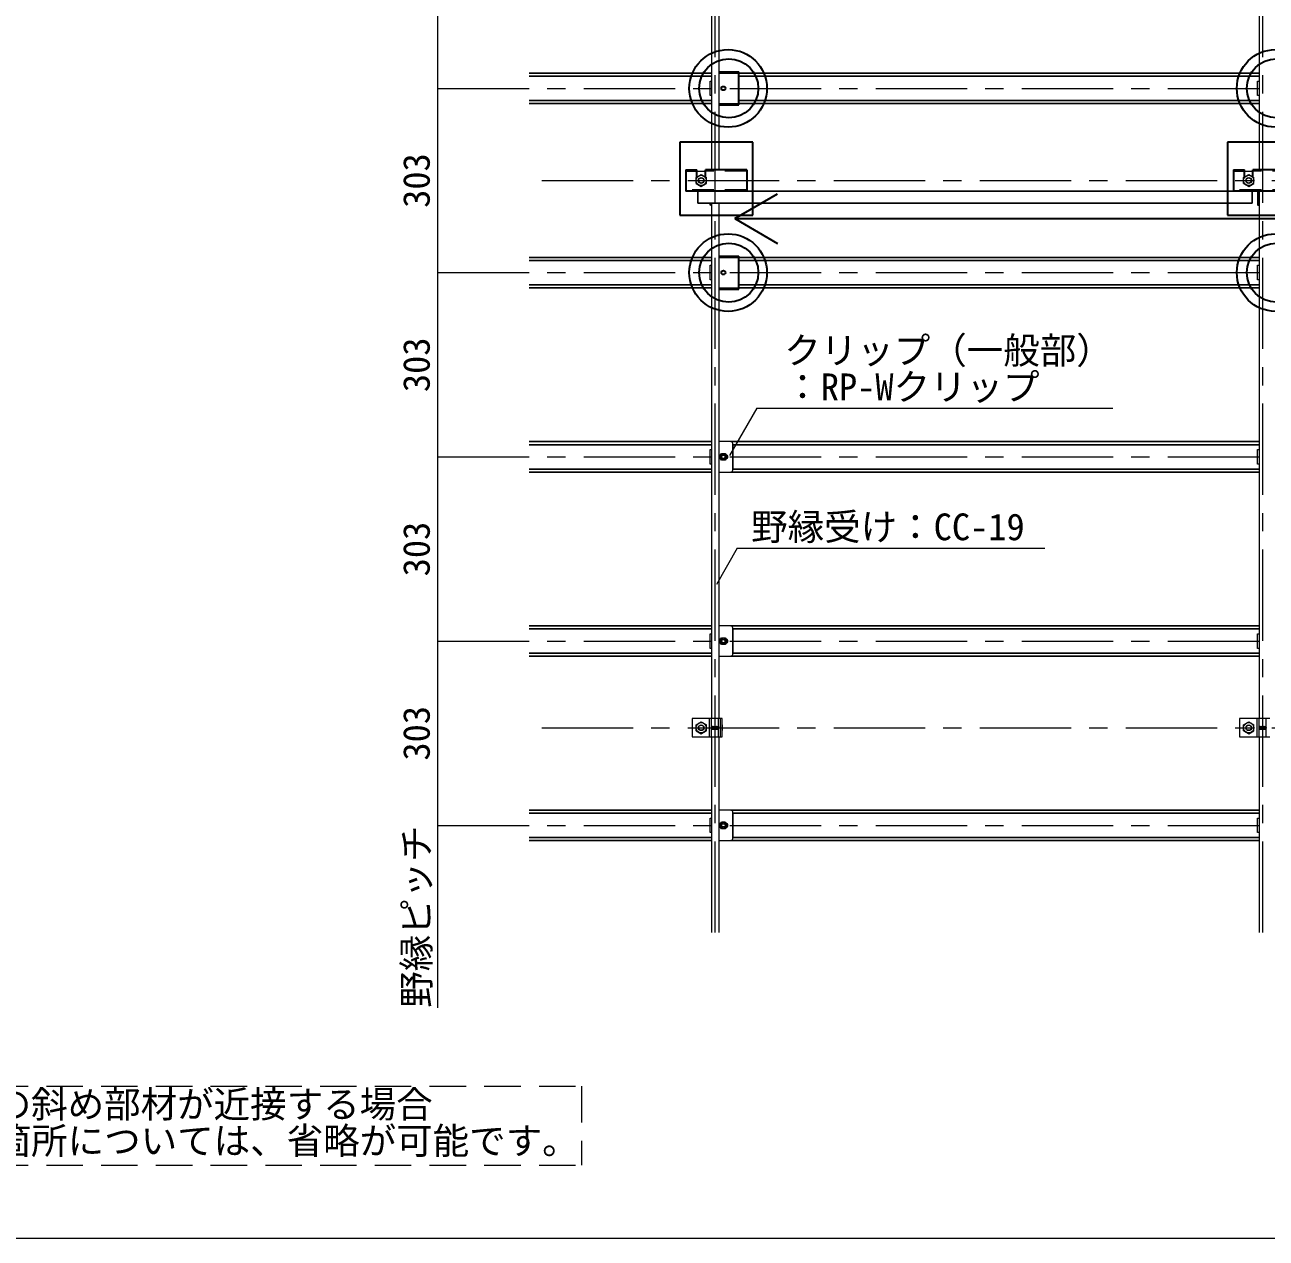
# Model space of a CAD drawing. Units: millimetres at full size, sheet at 1:30; details may follow other scales. Extents: x -5790 to 5910, y -4184 to 4114.
# Drawn here: x -1902 to 139, y 184 to 2179 of the extents above; entities that cross this region are included whole.
import ezdxf
from ezdxf.enums import TextEntityAlignment as Align

# ---------------------------------------------------------------- set-up
doc = ezdxf.new("R2010")
doc.units = ezdxf.units.MM
doc.header["$LTSCALE"] = 30
for name, pattern in [('CHAIN1', [8, 5, -1, 1, -1]), ('DASHED1', [1.8, 1.2, -0.6]), ('DASHED2', [3, 2, -1])]:
    doc.linetypes.add(name, pattern=pattern)
for name, color, linetype, lineweight in [('4-0_中心線', 4, 'CHAIN1', 9), ('4-1_吊り材', 7, 'Continuous', 18), ('4-2_野縁受け', 3, 'Continuous', 18), ('4-3_野縁', 2, 'Continuous', 25), ('4-4_斜め部材', 6, 'Continuous', 35), ('4-5_寸法', 4, 'Continuous', 9), ('4-6_文字', 7, 'Continuous', 18), ('4-7_金具', 6, 'Continuous', 35), ('4-A_クリップ', 7, 'Continuous', 18), ('4-B_ビス', 7, 'Continuous', 18), ('F-2', 3, 'Continuous', 18)]:
    doc.layers.add(name, color=color, linetype=linetype, lineweight=lineweight)
doc.styles.add('ＭＳ ゴシック', font='')
doc.styles.get('ＭＳ ゴシック').set_extended_font_data('MS Gothic')

msp = doc.modelspace()

# ---------------------------------------------------------------- linework, layer by layer
at = {"layer": '4-0_中心線'}
for p, q in [((-766.8, 686.31), (-766.8, 3310.31)), ((133.2, 686.31), (133.2, 3310.31)), ((-1222.8, 2074.81), (1318.2, 2074.81)), ((-1051.8, 1923.31), (1489.2, 1923.31)), ((-1222.8, 1771.81), (1318.2, 1771.81)), ((-1222.8, 1468.81), (1318.2, 1468.81)), ((-1222.8, 1165.81), (1318.2, 1165.81)), ((-1051.8, 1023.31), (1489.2, 1023.31)), ((-1222.8, 862.81), (1318.2, 862.81))]:
    msp.add_line(p, q, dxfattribs=at)
at = {"layer": '4-1_吊り材'}
for p, q in [((-798.3, 1918.4), (-789.8, 1913.5)), ((-782.8, 1938.31), (-796.8, 1938.31)), ((-789.8, 1913.5), (-781.3, 1918.4)), ((-781.3, 1918.4), (-781.3, 1928.22)), ((101.7, 1918.4), (110.2, 1913.5)), ((117.2, 1938.31), (103.2, 1938.31)), ((110.2, 1913.5), (118.7, 1918.4)), ((118.7, 1918.4), (118.7, 1928.22)), ((-781.3, 1018.4), (-781.3, 1028.22)), ((-772.8, 1008.31), (-772.8, 1038.31)), ((-761.3, 1008.31), (-761.3, 1038.31)), ((-758.05, 1008.31), (-758.05, 1038.31)), ((-755.14, 1008.31), (-755.14, 1038.31)), ((118.7, 1018.4), (118.7, 1028.22)), ((127.2, 1008.31), (127.2, 1038.31)), ((138.7, 1008.31), (138.7, 1038.31)), ((-804.8, 1008.31), (-755.14, 1008.31)), ((-798.3, 1018.4), (-789.8, 1013.5)), ((-789.8, 1013.5), (-781.3, 1018.4)), ((95.2, 1008.31), (144.86, 1008.31)), ((101.7, 1018.4), (110.2, 1013.5)), ((110.2, 1013.5), (118.7, 1018.4))]:
    msp.add_line(p, q, dxfattribs=at)
at = {"layer": '4-1_吊り材', "linetype": 'DASHED2'}
for p, q in [((-776, 1008.31), (-776, 1038.31)), ((124, 1008.31), (124, 1038.31))]:
    msp.add_line(p, q, dxfattribs=at)
at = {"layer": '4-1_吊り材'}
for points in [[(-798.3, 1918.4), (-798.3, 1928.22), (-789.8, 1933.13), (-781.3, 1928.22)], [(101.7, 1918.4), (101.7, 1928.22), (110.2, 1933.13), (118.7, 1928.22)], [(-755.14, 1038.31), (-804.8, 1038.31), (-804.8, 1008.31)], [(-798.3, 1018.4), (-798.3, 1028.22), (-789.8, 1033.13), (-781.3, 1028.22)], [(144.86, 1038.31), (95.2, 1038.31), (95.2, 1008.31)], [(101.7, 1018.4), (101.7, 1028.22), (110.2, 1033.13), (118.7, 1028.22)]]:
    msp.add_lwpolyline(points, dxfattribs=at)
for centre, radius in [((-789.8, 1923.31), 8.5), ((-789.8, 1923.31), 4.76), ((110.2, 1923.31), 8.5), ((110.2, 1923.31), 4.76), ((-789.8, 1023.31), 8.5), ((-789.8, 1023.31), 4.76), ((110.2, 1023.31), 8.5), ((110.2, 1023.31), 4.76)]:
    msp.add_circle(centre, radius, dxfattribs=at)
at = {"layer": '4-1_吊り材', "linetype": 'DASHED1'}
for centre in [(-789.8, 1923.31), (110.2, 1923.31), (-789.8, 1023.31), (110.2, 1023.31)]:
    msp.add_circle(centre, 4.25, dxfattribs=at)
at = {"layer": '4-2_野縁受け'}
for p, q in [((-772.8, 2808.31), (-772.8, 1940.81)), ((-760.8, 2808.31), (-760.8, 1940.81)), ((127.2, 2808.31), (127.2, 1940.81)), ((127.2, 1905.81), (127.2, 1038.31)), ((-772.8, 1885.81), (-772.8, 1038.31)), ((-760.8, 1885.81), (-760.8, 1038.31)), ((-772.8, 1008.31), (-772.8, 686.31)), ((-760.8, 1008.31), (-760.8, 686.31)), ((127.2, 1008.31), (127.2, 686.31))]:
    msp.add_line(p, q, dxfattribs=at)
at = {"layer": '4-3_野縁'}
for p, q in [((-1072.8, 2099.81), (-772.8, 2099.81)), ((-1072.8, 2094.81), (-772.8, 2094.81)), ((-728.04, 2099.81), (127.2, 2099.81)), ((-728.04, 2094.81), (127.2, 2094.81)), ((-1072.8, 2054.81), (-772.8, 2054.81)), ((-1072.8, 2049.81), (-772.8, 2049.81)), ((-728.04, 2054.81), (127.2, 2054.81)), ((-728.04, 2049.81), (127.2, 2049.81)), ((-1072.8, 1796.81), (-772.8, 1796.81)), ((-728.04, 1796.81), (127.2, 1796.81)), ((-1072.8, 1791.81), (-772.8, 1791.81)), ((-728.04, 1791.81), (127.2, 1791.81)), ((-1072.8, 1751.81), (-772.8, 1751.81)), ((-1072.8, 1746.81), (-772.8, 1746.81)), ((-728.04, 1751.81), (127.2, 1751.81)), ((-728.04, 1746.81), (127.2, 1746.81)), ((-1072.8, 1493.81), (-772.8, 1493.81)), ((-740.8, 1493.81), (127.2, 1493.81)), ((-1072.8, 1488.81), (-772.8, 1488.81)), ((-737.8, 1488.81), (127.2, 1488.81)), ((-1072.8, 1448.81), (-772.8, 1448.81)), ((-1072.8, 1443.81), (-772.8, 1443.81)), ((-740.8, 1443.81), (127.2, 1443.81)), ((-737.8, 1448.81), (127.2, 1448.81)), ((-1072.8, 1190.81), (-772.8, 1190.81)), ((-1072.8, 1185.81), (-772.8, 1185.81)), ((-740.8, 1190.81), (127.2, 1190.81)), ((-737.8, 1185.81), (127.2, 1185.81)), ((-1072.8, 1145.81), (-772.8, 1145.81)), ((-737.8, 1145.81), (127.2, 1145.81)), ((-1072.8, 1140.81), (-772.8, 1140.81)), ((-740.8, 1140.81), (127.2, 1140.81)), ((-1072.8, 887.81), (-772.8, 887.81)), ((-1072.8, 882.81), (-772.8, 882.81)), ((-740.8, 887.81), (127.2, 887.81)), ((-737.8, 882.81), (127.2, 882.81)), ((-1072.8, 842.81), (-772.8, 842.81)), ((-1072.8, 837.81), (-772.8, 837.81)), ((-740.8, 837.81), (127.2, 837.81)), ((-737.8, 842.81), (127.2, 842.81))]:
    msp.add_line(p, q, dxfattribs=at)
at = {"layer": '4-4_斜め部材', "color": 2, "lineweight": 25}
for p, q in [((-795.3, 1905.81), (115.7, 1905.81)), ((-795.3, 1905.81), (-795.3, 1885.81)), ((115.7, 1905.81), (115.7, 1885.81)), ((-795.3, 1885.81), (115.7, 1885.81))]:
    msp.add_line(p, q, dxfattribs=at)
at = {"layer": '4-4_斜め部材'}
for q in [(-664.14, 1901.29), (1037.62, 1860.53), (-664.38, 1819.9)]:
    msp.add_line((-734.74, 1860.53), q, dxfattribs=at)
at = {"layer": '4-5_寸法'}
msp.add_line((-1222.8, 562.81), (-1222.8, 1165.81), dxfattribs=at)
msp.add_lwpolyline([(-1222.8, 1165.81), (-1222.8, 1468.81), (-1222.8, 1771.81), (-1222.8, 2074.81), (-1222.8, 2377.81)], dxfattribs=at)
at = {"layer": '4-6_文字'}
for p, q in [((-698.16, 1548.73), (-743.04, 1470.99)), ((-698.16, 1548.73), (-113.25, 1548.73)), ((-730.52, 1318.49), (-764.83, 1259.06)), ((-730.52, 1318.49), (-224.91, 1318.49))]:
    msp.add_line(p, q, dxfattribs=at)
at = {"layer": '4-6_文字', "linetype": 'DASHED2'}
for p, q in [((-2676.29, 433.86), (-986.29, 433.86)), ((-986.29, 433.86), (-986.29, 303.86)), ((-2676.29, 303.86), (-986.29, 303.86))]:
    msp.add_line(p, q, dxfattribs=at)
at = {"layer": '4-7_金具'}
for p, q in [((-760.8, 2101.81), (-728.04, 2101.81)), ((-728.04, 2047.81), (-728.04, 2101.81)), ((-760.8, 2047.81), (-728.04, 2047.81)), ((-824.8, 1986.53), (-824.8, 1866.53)), ((-704.8, 1986.53), (-824.8, 1986.53)), ((-704.8, 1866.53), (-704.8, 1986.53)), ((75.2, 1986.53), (75.2, 1866.53)), ((195.2, 1986.53), (75.2, 1986.53)), ((-814.8, 1940.81), (-814.8, 1905.81)), ((-814.8, 1940.81), (-796.8, 1940.81)), ((-796.8, 1929.43), (-796.8, 1940.81)), ((-714.8, 1940.81), (-782.8, 1940.81)), ((-782.8, 1928.74), (-782.8, 1940.81)), ((-714.8, 1940.81), (-714.8, 1905.81)), ((85.2, 1940.81), (85.2, 1905.81)), ((85.2, 1940.81), (103.2, 1940.81)), ((103.2, 1929.43), (103.2, 1940.81)), ((185.2, 1940.81), (117.2, 1940.81)), ((117.2, 1928.74), (117.2, 1940.81)), ((-714.8, 1905.81), (-814.8, 1905.81)), ((185.2, 1905.81), (85.2, 1905.81)), ((127.2, 1882.81), (127.2, 1905.81)), ((-774.4, 1882.81), (-774.4, 1885.81)), ((-772.8, 1882.81), (-774.4, 1882.81)), ((-772.8, 1882.81), (-772.8, 1885.81)), ((-824.8, 1866.53), (-704.8, 1866.53)), ((-760.8, 1798.81), (-728.04, 1798.81)), ((-728.04, 1744.81), (-728.04, 1798.81)), ((-760.8, 1744.81), (-728.04, 1744.81))]:
    msp.add_line(p, q, dxfattribs=at)
at = {"layer": '4-7_金具', "linetype": 'DASHED1'}
for p, q in [((-760.8, 2100.21), (-728.04, 2100.21)), ((-760.8, 2049.41), (-728.04, 2049.41)), ((-814.8, 1939.21), (-796.8, 1939.21)), ((-714.8, 1939.21), (-782.8, 1939.21)), ((85.2, 1939.21), (103.2, 1939.21)), ((185.2, 1939.21), (117.2, 1939.21)), ((-714.8, 1907.41), (-814.8, 1907.41)), ((185.2, 1907.41), (85.2, 1907.41)), ((-760.8, 1797.21), (-728.04, 1797.21)), ((-760.8, 1746.41), (-728.04, 1746.41))]:
    msp.add_line(p, q, dxfattribs=at)
at = {"layer": '4-7_金具'}
for points in [[(75.2, 1866.53), (195.2, 1866.53), (195.2, 1986.53)], [(127.2, 1882.81), (125.6, 1882.81), (125.6, 1905.81)]]:
    msp.add_lwpolyline(points, dxfattribs=at)
for centre, radius in [((-745.51, 2074.81), 63.79), ((-744.42, 2074.81), 48.52), ((154.49, 2074.81), 63.79), ((155.58, 2074.81), 48.52), ((-753.3, 2074.81), 3.25), ((-745.51, 1771.81), 63.79), ((-744.42, 1771.81), 48.52), ((154.49, 1771.81), 63.79), ((155.58, 1771.81), 48.52), ((-753.3, 1771.81), 3.25)]:
    msp.add_circle(centre, radius, dxfattribs=at)
at = {"layer": '4-A_クリップ'}
for p, q in [((-772.8, 2062.82), (-775.1, 2062.82)), ((127.2, 2062.82), (124.9, 2062.82)), ((-772.8, 1759.82), (-775.1, 1759.82)), ((127.2, 1759.82), (124.9, 1759.82)), ((-740.8, 1493.81), (-760.8, 1493.81)), ((-737.8, 1446.81), (-737.8, 1490.81)), ((-737.8, 1489.53), (-737.8, 1448.09)), ((-772.8, 1456.82), (-775.1, 1456.82)), ((127.2, 1456.82), (124.9, 1456.82)), ((-760.8, 1443.81), (-740.8, 1443.81)), ((-740.8, 1190.81), (-760.8, 1190.81)), ((-737.8, 1143.81), (-737.8, 1187.81)), ((-737.8, 1186.53), (-737.8, 1145.09)), ((-772.8, 1153.82), (-775.1, 1153.82)), ((127.2, 1153.82), (124.9, 1153.82)), ((-760.8, 1140.81), (-740.8, 1140.81)), ((-740.8, 887.81), (-760.8, 887.81)), ((-737.8, 840.81), (-737.8, 884.81)), ((-737.8, 883.53), (-737.8, 842.09)), ((-772.8, 850.82), (-775.1, 850.82)), ((-760.8, 837.81), (-740.8, 837.81)), ((127.2, 850.82), (124.9, 850.82))]:
    msp.add_line(p, q, dxfattribs=at)
for points in [[(-775.1, 2062.82), (-775.1, 2086.82), (-772.8, 2086.82)], [(124.9, 2062.82), (124.9, 2086.82), (127.2, 2086.82)], [(-775.1, 1759.82), (-775.1, 1783.82), (-772.8, 1783.82)], [(124.9, 1759.82), (124.9, 1783.82), (127.2, 1783.82)], [(-775.1, 1456.82), (-775.1, 1480.82), (-772.8, 1480.82)], [(124.9, 1456.82), (124.9, 1480.82), (127.2, 1480.82)], [(-775.1, 1153.82), (-775.1, 1177.82), (-772.8, 1177.82)], [(124.9, 1153.82), (124.9, 1177.82), (127.2, 1177.82)], [(-775.1, 850.82), (-775.1, 874.82), (-772.8, 874.82)], [(124.9, 850.82), (124.9, 874.82), (127.2, 874.82)]]:
    msp.add_lwpolyline(points, dxfattribs=at)
for centre, radius, start, end in [((-740.8, 1490.81), 3, 0, 90), ((-757.55, 1468.81), 3.25, 94.04304, 265.95748), ((-749.05, 1468.81), 3.25, 274.042, 85.95748), ((-740.8, 1446.81), 3, 270, 0), ((-740.8, 1187.81), 3, 0, 90), ((-757.55, 1165.81), 3.25, 94.04304, 265.95748), ((-749.05, 1165.81), 3.25, 274.042, 85.95748), ((-740.8, 1143.81), 3, 270, 0), ((-740.8, 884.81), 3, 0, 90), ((-757.55, 862.81), 3.25, 94.04304, 265.95748), ((-749.05, 862.81), 3.25, 274.042, 85.95748), ((-740.8, 840.81), 3, 270, 0)]:
    msp.add_arc(centre, radius, start, end, dxfattribs=at)
at = {"layer": '4-B_ビス'}
for p, q in [((-772.8, 1025.55), (-772.73, 1025.49)), ((-772.8, 1020.86), (-772.73, 1020.8)), ((-772.73, 1025.49), (-772.42, 1021.11)), ((-772.73, 1020.8), (-772.42, 1021.11)), ((-772.42, 1025.49), (-772.11, 1021.11)), ((-771.8, 1025.49), (-771.48, 1021.11)), ((-771.8, 1025.49), (-771.48, 1025.49)), ((-771.48, 1025.49), (-771.17, 1025.8)), ((-771.48, 1025.49), (-771.17, 1021.11)), ((-771.48, 1021.11), (-771.17, 1021.11)), ((-771.17, 1025.8), (-770.86, 1025.49)), ((-770.86, 1025.49), (-770.55, 1021.11)), ((-770.55, 1025.49), (-770.23, 1021.11)), ((-769.92, 1025.49), (-769.61, 1021.11)), ((-769.61, 1025.49), (-769.3, 1021.11)), ((-768.98, 1025.49), (-768.67, 1021.11)), ((-768.67, 1025.49), (-768.36, 1021.11)), ((-768.05, 1025.49), (-767.73, 1021.11)), ((-767.73, 1025.49), (-767.42, 1021.11)), ((-767.11, 1025.49), (-766.8, 1021.11)), ((-766.8, 1025.49), (-766.48, 1021.11)), ((-766.17, 1025.49), (-765.86, 1021.11)), ((-765.86, 1025.49), (-765.55, 1021.11)), ((-765.23, 1025.49), (-764.92, 1021.11)), ((-765.23, 1025.49), (-764.92, 1025.49)), ((-764.92, 1025.49), (-764.61, 1025.8)), ((-764.92, 1025.49), (-764.61, 1021.11)), ((-764.92, 1021.11), (-764.61, 1021.11)), ((-764.61, 1025.8), (-764.3, 1025.49)), ((-764.3, 1025.49), (-763.98, 1021.11)), ((-763.98, 1025.49), (-763.67, 1021.11)), ((-763.36, 1025.49), (-763.05, 1021.11)), ((-763.05, 1025.49), (-762.73, 1021.11)), ((-762.42, 1025.49), (-762.11, 1021.11)), ((-762.11, 1025.49), (-761.8, 1021.11)), ((-761.48, 1025.49), (-761.3, 1025.49)), ((-761.48, 1025.49), (-761.3, 1022.88)), ((-761.48, 1020.8), (-761.3, 1020.99)), ((-754.55, 1019.83), (-754.55, 1026.76)), ((127.2, 1025.55), (127.27, 1025.49)), ((127.2, 1020.86), (127.27, 1020.8)), ((127.27, 1025.49), (127.58, 1021.11)), ((127.27, 1020.8), (127.58, 1021.11)), ((127.58, 1025.49), (127.89, 1021.11)), ((128.2, 1025.49), (128.52, 1021.11)), ((128.2, 1025.49), (128.52, 1025.49)), ((128.52, 1025.49), (128.83, 1025.8)), ((128.52, 1025.49), (128.83, 1021.11)), ((128.52, 1021.11), (128.83, 1021.11)), ((128.83, 1025.8), (129.14, 1025.49)), ((129.14, 1025.49), (129.45, 1021.11)), ((129.45, 1025.49), (129.77, 1021.11)), ((130.08, 1025.49), (130.39, 1021.11)), ((130.39, 1025.49), (130.7, 1021.11)), ((131.02, 1025.49), (131.33, 1021.11)), ((131.33, 1025.49), (131.64, 1021.11)), ((131.95, 1025.49), (132.27, 1021.11)), ((132.27, 1025.49), (132.58, 1021.11)), ((132.89, 1025.49), (133.2, 1021.11)), ((133.2, 1025.49), (133.52, 1021.11)), ((133.83, 1025.49), (134.14, 1021.11)), ((134.14, 1025.49), (134.45, 1021.11)), ((134.77, 1025.49), (135.08, 1021.11)), ((134.77, 1025.49), (135.08, 1025.49)), ((135.08, 1025.49), (135.39, 1025.8)), ((135.08, 1025.49), (135.39, 1021.11)), ((135.08, 1021.11), (135.39, 1021.11)), ((135.39, 1025.8), (135.7, 1025.49)), ((135.7, 1025.49), (136.02, 1021.11)), ((136.02, 1025.49), (136.33, 1021.11)), ((136.64, 1025.49), (136.95, 1021.11)), ((136.95, 1025.49), (137.27, 1021.11)), ((137.58, 1025.49), (137.89, 1021.11)), ((137.89, 1025.49), (138.2, 1021.11)), ((138.52, 1025.49), (138.7, 1025.49)), ((138.52, 1025.49), (138.7, 1022.88)), ((138.52, 1020.8), (138.7, 1020.99))]:
    msp.add_line(p, q, dxfattribs=at)
for points in [[(-756.47, 1463.31), (-759.65, 1468.81), (-756.47, 1474.31), (-750.12, 1474.31), (-746.95, 1468.81), (-750.12, 1463.31)], [(-756.47, 1160.31), (-759.65, 1165.81), (-756.47, 1171.31), (-750.12, 1171.31), (-746.95, 1165.81), (-750.12, 1160.31)], [(-756.47, 857.31), (-759.65, 862.81), (-756.47, 868.31), (-750.12, 868.31), (-746.95, 862.81), (-750.12, 857.31)]]:
    msp.add_lwpolyline(points, close=True, dxfattribs=at)
for points in [[(-772.73, 1025.49), (-772.42, 1025.49), (-772.11, 1025.8), (-771.8, 1025.49)], [(-772.42, 1021.11), (-772.11, 1021.11), (-771.8, 1020.8), (-771.48, 1021.11)], [(-771.17, 1021.11), (-770.86, 1020.8), (-770.55, 1021.11)], [(-770.86, 1025.49), (-770.55, 1025.49), (-770.23, 1025.8), (-769.92, 1025.49)], [(-770.55, 1021.11), (-770.23, 1021.11), (-769.92, 1020.8), (-769.61, 1021.11)], [(-769.92, 1025.49), (-769.61, 1025.49), (-769.3, 1025.8), (-768.98, 1025.49)], [(-769.61, 1021.11), (-769.3, 1021.11), (-768.98, 1020.8), (-768.67, 1021.11)], [(-768.98, 1025.49), (-768.67, 1025.49), (-768.36, 1025.8), (-768.05, 1025.49)], [(-768.67, 1021.11), (-768.36, 1021.11), (-768.05, 1020.8), (-767.73, 1021.11)], [(-768.05, 1025.49), (-767.73, 1025.49), (-767.42, 1025.8), (-767.11, 1025.49)], [(-767.73, 1021.11), (-767.42, 1021.11), (-767.11, 1020.8), (-766.8, 1021.11)], [(-767.11, 1025.49), (-766.8, 1025.49), (-766.48, 1025.8), (-766.17, 1025.49)], [(-766.8, 1021.11), (-766.48, 1021.11), (-766.17, 1020.8), (-765.86, 1021.11)], [(-766.17, 1025.49), (-765.86, 1025.49), (-765.55, 1025.8), (-765.23, 1025.49)], [(-765.86, 1021.11), (-765.55, 1021.11), (-765.23, 1020.8), (-764.92, 1021.11)], [(-764.61, 1021.11), (-764.3, 1020.8), (-763.98, 1021.11)], [(-764.3, 1025.49), (-763.98, 1025.49), (-763.67, 1025.8), (-763.36, 1025.49)], [(-763.98, 1021.11), (-763.67, 1021.11), (-763.36, 1020.8), (-763.05, 1021.11)], [(-763.36, 1025.49), (-763.05, 1025.49), (-762.73, 1025.8), (-762.42, 1025.49)], [(-763.05, 1021.11), (-762.73, 1021.11), (-762.42, 1020.8), (-762.11, 1021.11)], [(-762.42, 1025.49), (-762.11, 1025.49), (-761.8, 1025.8), (-761.48, 1025.49)], [(-762.11, 1021.11), (-761.8, 1021.11), (-761.48, 1020.8)], [(127.27, 1025.49), (127.58, 1025.49), (127.89, 1025.8), (128.2, 1025.49)], [(127.58, 1021.11), (127.89, 1021.11), (128.2, 1020.8), (128.52, 1021.11)], [(128.83, 1021.11), (129.14, 1020.8), (129.45, 1021.11)], [(129.14, 1025.49), (129.45, 1025.49), (129.77, 1025.8), (130.08, 1025.49)], [(129.45, 1021.11), (129.77, 1021.11), (130.08, 1020.8), (130.39, 1021.11)], [(130.08, 1025.49), (130.39, 1025.49), (130.7, 1025.8), (131.02, 1025.49)], [(130.39, 1021.11), (130.7, 1021.11), (131.02, 1020.8), (131.33, 1021.11)], [(131.02, 1025.49), (131.33, 1025.49), (131.64, 1025.8), (131.95, 1025.49)], [(131.33, 1021.11), (131.64, 1021.11), (131.95, 1020.8), (132.27, 1021.11)], [(131.95, 1025.49), (132.27, 1025.49), (132.58, 1025.8), (132.89, 1025.49)], [(132.27, 1021.11), (132.58, 1021.11), (132.89, 1020.8), (133.2, 1021.11)], [(132.89, 1025.49), (133.2, 1025.49), (133.52, 1025.8), (133.83, 1025.49)], [(133.2, 1021.11), (133.52, 1021.11), (133.83, 1020.8), (134.14, 1021.11)], [(133.83, 1025.49), (134.14, 1025.49), (134.45, 1025.8), (134.77, 1025.49)], [(134.14, 1021.11), (134.45, 1021.11), (134.77, 1020.8), (135.08, 1021.11)], [(135.39, 1021.11), (135.7, 1020.8), (136.02, 1021.11)], [(135.7, 1025.49), (136.02, 1025.49), (136.33, 1025.8), (136.64, 1025.49)], [(136.02, 1021.11), (136.33, 1021.11), (136.64, 1020.8), (136.95, 1021.11)], [(136.64, 1025.49), (136.95, 1025.49), (137.27, 1025.8), (137.58, 1025.49)], [(136.95, 1021.11), (137.27, 1021.11), (137.58, 1020.8), (137.89, 1021.11)], [(137.58, 1025.49), (137.89, 1025.49), (138.2, 1025.8), (138.52, 1025.49)], [(137.89, 1021.11), (138.2, 1021.11), (138.52, 1020.8)]]:
    msp.add_lwpolyline(points, dxfattribs=at)
for centre, radius in [((-753.3, 1468.81), 5.24), ((-753.3, 1468.81), 3.5), ((-753.3, 1165.81), 5.24), ((-753.3, 1165.81), 3.5), ((-753.3, 862.81), 5.24), ((-753.3, 862.81), 3.5)]:
    msp.add_circle(centre, radius, dxfattribs=at)
at = {"layer": '4-B_ビス', "linetype": 'DASHED1'}
for centre in [(-753.3, 1468.81), (-753.3, 1165.81), (-753.3, 862.81)]:
    msp.add_circle(centre, 2.75, dxfattribs=at)
at = {"layer": '4-B_ビス'}
for centre, radius, start, end in [((-755.88, 1026.76), 1.33, 303.93712, 56.06288), ((-758.88, 1023.3), 4.33, 329.77861, 30.22139), ((-755.88, 1019.83), 1.33, 303.93712, 56.06288)]:
    msp.add_arc(centre, radius, start, end, dxfattribs=at)
at = {"layer": 'F-2'}
msp.add_line((-5790.28, 183.86), (2082.69, 183.86), dxfattribs=at)

# ---------------------------------------------------------------- texts
at = {"layer": '4-5_寸法', "style": 'ＭＳ ゴシック'}
for s, p in [('303', (-1222.8, 1878.31)), ('303', (-1222.8, 1575.31)), ('303', (-1222.8, 1272.31)), ('303', (-1222.8, 969.31)), ('野縁ピッチ', (-1222.8, 562.81))]:
    msp.add_text(s, height=43.99, rotation=90, dxfattribs=at).set_placement(p, align=Align.BOTTOM_LEFT)
at = {"layer": '4-6_文字', "color": 4, "style": 'ＭＳ ゴシック'}
for s, p in [('クリップ（一般部）', (-653.25, 1608.73)), ('：RP-Wクリップ', (-653.25, 1548.73)), ('野縁受け：CC-19', (-707.65, 1318.49)), ('※野縁方向・野縁受け方向の斜め部材が近接する場合', (-2671.29, 368.86)), ('\u3000クリップ補強部が重なる箇所については、省略が可能です。', (-2671.29, 308.86))]:
    msp.add_text(s, height=43.99, dxfattribs=at).set_placement(p, align=Align.BOTTOM_LEFT)

doc.saveas('drawing.dxf')
